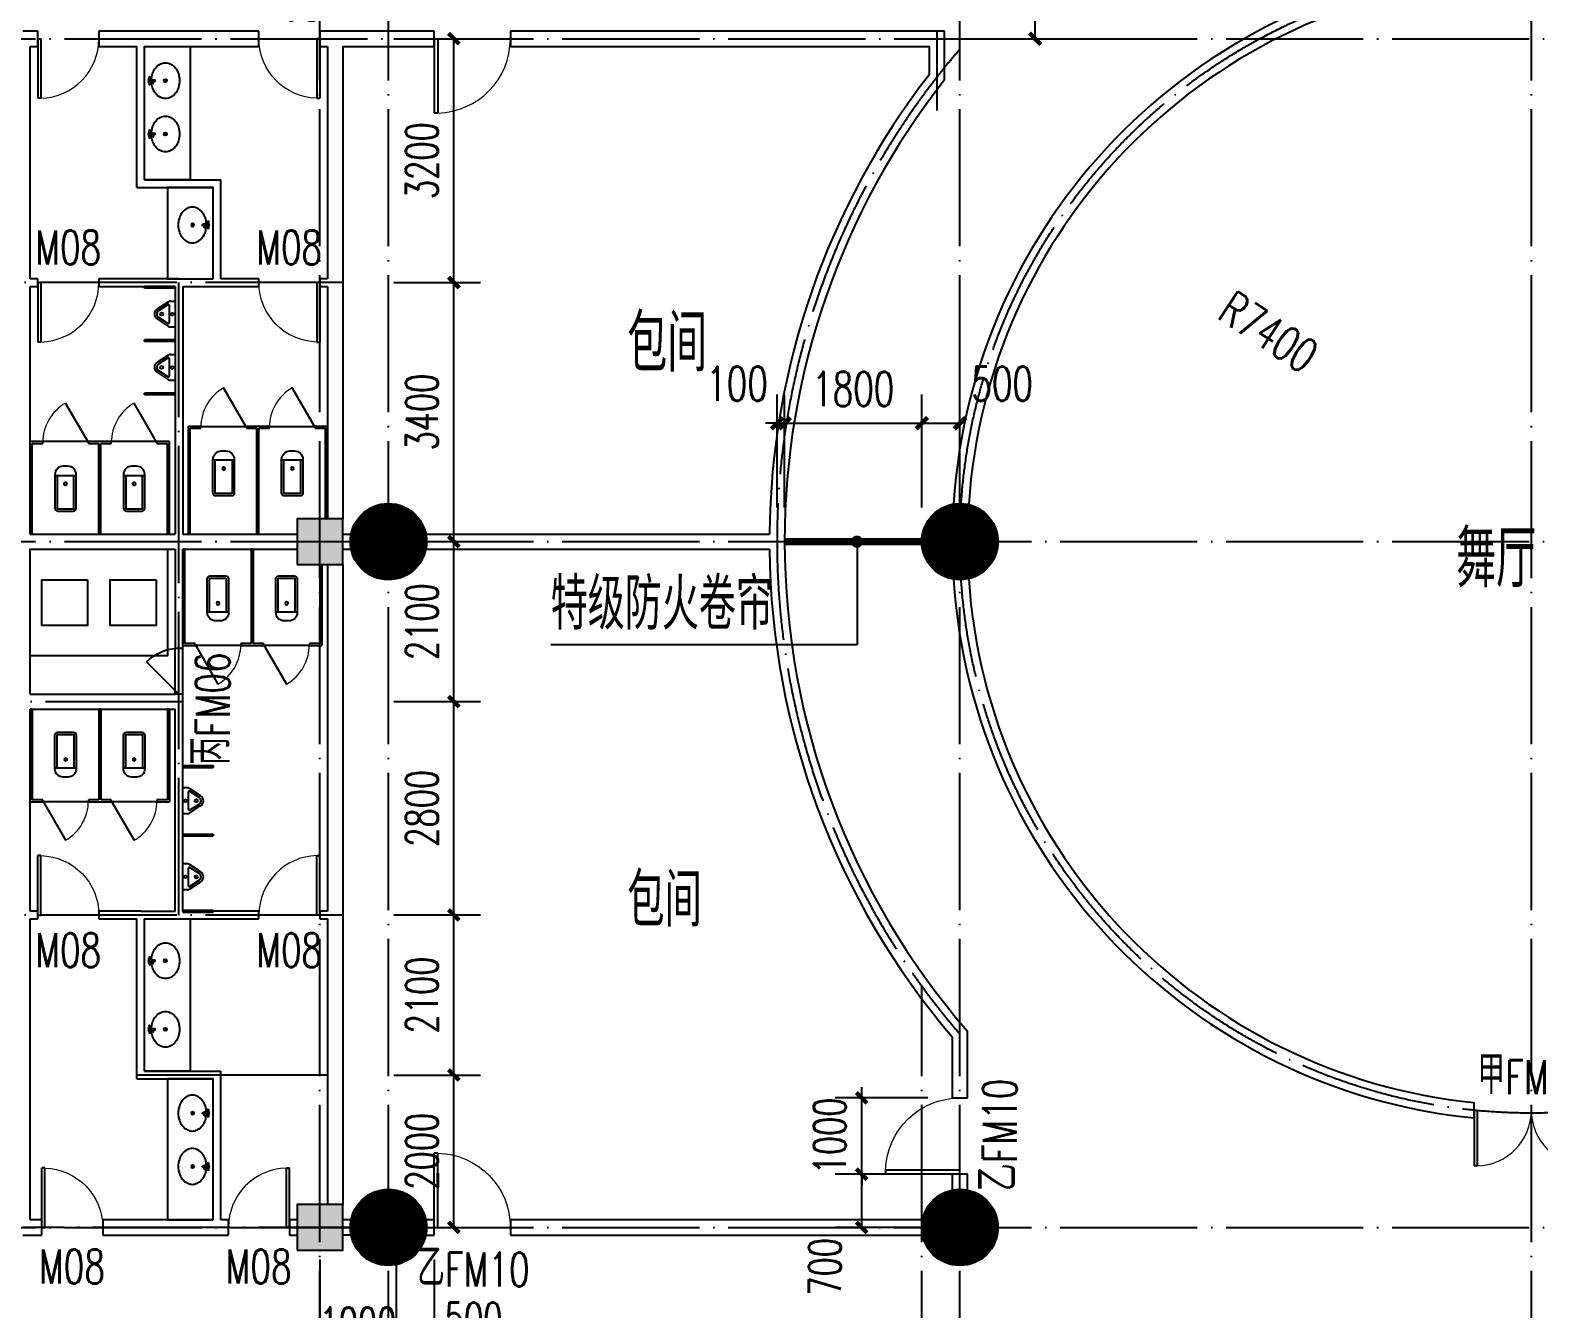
# Model space of a CAD drawing. Extents: x 246015 to 608740, y -108003 to 88400.
# Drawn here: x 410652 to 430452, y -3530 to 13251 of the extents above; entities that cross this region are included whole.
import ezdxf

# ---------------------------------------------------------------- set-up
doc = ezdxf.new("R2010")
doc.units = 0
doc.header["$LTSCALE"] = 3000
doc.header["$MEASUREMENT"] = 0
doc.header["$PDMODE"] = 1
doc.linetypes.add('DASH', pattern=[0.35, 0.25, -0.1])
doc.linetypes.add('DOTE', pattern=[2.42, 2, -0.2, 0.02, -0.2])
doc.layers.get('0').update_dxf_attribs({"linetype": 'CONTINUOUS'})
doc.layers.get('DEFPOINTS').update_dxf_attribs({"linetype": 'CONTINUOUS'})
for name, color, linetype in [('column', 9, 'CONTINUOUS'), ('DIM_LEAD', 3, 'CONTINUOUS'), ('dote', 1, 'DOTE'), ('LATRINE', 6, 'CONTINUOUS'), ('LVTRY', 6, 'CONTINUOUS'), ('PUB_DIM', 3, 'CONTINUOUS'), ('PUB_HATCH', 8, 'CONTINUOUS'), ('PUB_TEXT', 7, 'CONTINUOUS'), ('WALL', 9, 'CONTINUOUS'), ('WINDOW', 4, 'CONTINUOUS'), ('WINDOW_TEXT', 7, 'CONTINUOUS'), ('防火卷帘', 4, 'DASH'), ('集水坑', 2, 'CONTINUOUS')]:
    doc.layers.add(name, color=color, linetype=linetype)
doc.styles.add('_TCH_DIM', font='SIMPLEX', dxfattribs={"bigfont": 'GBCBIG'})
doc.styles.add('_TCH_WINDOW', font='SIMPLEX', dxfattribs={"bigfont": 'GBCBIG'})
doc.styles.add('DIM_FONT', font='simplex.shx', dxfattribs={"width": 0.7, "bigfont": 'hztxt.shx'})
doc.dimstyles.new('DIMN140', dxfattribs={"dimscale": 1.4, "dimtxt": 300, "dimasz": 100, "dimexe": 250, "dimexo": 300, "dimgap": 150, "dimtad": 1, "dimdec": 0, "dimzin": 0, "dimdsep": 46, "dimtxsty": 'DIM_FONT', "dimblk": 'ARCHTICK', "dimcen": 0.09, "dimclrt": 7, "dimazin": 2, "dimtfac": 1, "dimtdec": 0, "dimtix": 1, "dimtmove": 2, "dimatfit": 3, "dimfxl": 0, "dimtolj": 1, "dimtzin": 0, "dimarcsym": 0})
doc.dimstyles.new('DIMN150', dxfattribs={"dimscale": 1.5, "dimtxt": 300, "dimasz": 100, "dimexe": 250, "dimexo": 300, "dimgap": 150, "dimtad": 1, "dimdec": 0, "dimzin": 0, "dimdsep": 46, "dimtxsty": 'DIM_FONT', "dimblk": 'ARCHTICK', "dimcen": 0.09, "dimclrt": 7, "dimazin": 2, "dimtfac": 1, "dimtdec": 0, "dimtix": 1, "dimtmove": 2, "dimatfit": 3, "dimfxl": 0, "dimtolj": 1, "dimtzin": 0, "dimarcsym": 0})

# ---------------------------------------------------------------- blocks, each defined once
blk = doc.blocks.new('jishuikeng1')
at = {"layer": '集水坑'}
for points in [[(0, 1800), (1400, 1800), (1400, 0), (0, 0)], [(400, 1650), (1000, 1650), (1000, 1050), (400, 1050)], [(400, 750), (1000, 750), (1000, 150), (400, 150)]]:
    blk.add_lwpolyline(points, close=True, dxfattribs=at)
blk = doc.blocks.new('_ARCHTICK')
at = {"color": 0, "linetype": 'ByBlock', "const_width": 0.4}
blk.add_lwpolyline([(-0.5, -0.5), (0.5, 0.5)], dxfattribs=at)
blk = doc.blocks.new('*D62')
at = {"layer": 'DEFPOINTS', "color": 0}
for p in [(414454, -2461), (415454, -2461), (415454, -4141)]:
    blk.add_point(p, dxfattribs=at)
at = {"layer": 'PUB_DIM', "color": 0, "lineweight": -2}
for p, q in [((414454, -2881), (414454, -4491)), ((415454, -2881), (415454, -4491)), ((414454, -4141), (414314, -4141)), ((414454, -4141), (415454, -4141)), ((415454, -4141), (415594, -4141))]:
    blk.add_line(p, q, dxfattribs=at)
at = {"layer": 'PUB_DIM', "color": 0, "lineweight": -2, "xscale": 140, "yscale": 140, "zscale": 140}
blk.add_blockref('_ARCHTICK', (414454, -4141), dxfattribs=at)
at = {"layer": 'PUB_DIM', "color": 0, "lineweight": -2, "xscale": 140, "yscale": 140, "zscale": 140, "rotation": 180}
blk.add_blockref('_ARCHTICK', (415454, -4141), dxfattribs=at)
at = {"layer": 'PUB_DIM', "color": 7, "insert": (414954, -3721), "char_height": 420, "attachment_point": 5, "style": 'DIM_FONT'}
blk.add_mtext('\\A1;1000', dxfattribs=at)
blk = doc.blocks.new('*D63')
at = {"layer": 'DEFPOINTS', "color": 0}
for p in [(415454, -2461), (415954, -2461), (415954, -4141)]:
    blk.add_point(p, dxfattribs=at)
at = {"layer": 'PUB_DIM', "color": 0, "lineweight": -2}
for p, q in [((415454, -2881), (415454, -4491)), ((415954, -2881), (415954, -4491)), ((415454, -4141), (415954, -4141))]:
    blk.add_line(p, q, dxfattribs=at)
at = {"layer": 'PUB_DIM', "color": 0, "lineweight": -2, "xscale": 140, "yscale": 140, "zscale": 140, "rotation": 180}
blk.add_blockref('_ARCHTICK', (415454, -4141), dxfattribs=at)
at = {"layer": 'PUB_DIM', "color": 0, "lineweight": -2, "xscale": 140, "yscale": 140, "zscale": 140}
blk.add_blockref('_ARCHTICK', (415954, -4141), dxfattribs=at)
at = {"layer": 'PUB_DIM', "color": 7, "insert": (416472, -3658), "char_height": 420, "attachment_point": 5, "style": 'DIM_FONT'}
blk.add_mtext('\\A1;500', dxfattribs=at)
blk = doc.blocks.new('*D290')
at = {"layer": 'DEFPOINTS', "color": 0}
for p in [(422854, 13958), (422554, 13139), (422854, 13139)]:
    blk.add_point(p, dxfattribs=at)
at = {"layer": 'PUB_DIM', "color": 0, "lineweight": -2}
for p, q in [((422554, 13559), (422554, 14308)), ((422854, 13559), (422854, 14308)), ((422554, 13958), (422414, 13958)), ((422554, 13958), (422854, 13958)), ((422854, 13958), (422994, 13958))]:
    blk.add_line(p, q, dxfattribs=at)
at = {"layer": 'PUB_DIM', "color": 0, "lineweight": -2, "xscale": 140, "yscale": 140, "zscale": 140}
blk.add_blockref('_ARCHTICK', (422554, 13958), dxfattribs=at)
at = {"layer": 'PUB_DIM', "color": 0, "lineweight": -2, "xscale": 140, "yscale": 140, "zscale": 140, "rotation": 180}
blk.add_blockref('_ARCHTICK', (422854, 13958), dxfattribs=at)
at = {"layer": 'PUB_DIM', "color": 7, "insert": (422036, 14441), "char_height": 420, "attachment_point": 5, "style": 'DIM_FONT'}
blk.add_mtext('\\A1;300', dxfattribs=at)
blk = doc.blocks.new('*D333')
at = {"layer": 'DEFPOINTS', "color": 0}
for p in [(421565, -761), (422854, -761), (422854, -1761)]:
    blk.add_point(p, dxfattribs=at)
at = {"layer": 'PUB_DIM', "color": 0, "lineweight": -2}
for p, q in [((422434, -761), (421215, -761)), ((421565, -761), (421565, -621)), ((421565, -1761), (421565, -761)), ((422434, -1761), (421215, -1761)), ((421565, -1761), (421565, -1901))]:
    blk.add_line(p, q, dxfattribs=at)
at = {"layer": 'PUB_DIM', "color": 0, "lineweight": -2, "xscale": 140, "yscale": 140, "zscale": 140}
for p, rotation in [((421565, -761), 270), ((421565, -1761), 90)]:
    blk.add_blockref('_ARCHTICK', p, dxfattribs=dict(at, rotation=rotation))
at = {"layer": 'PUB_DIM', "color": 7, "insert": (421145, -1261), "char_height": 420, "attachment_point": 5, "rotation": 90, "style": 'DIM_FONT'}
blk.add_mtext('\\A1;1000', dxfattribs=at)
blk = doc.blocks.new('*D334')
at = {"layer": 'DEFPOINTS', "color": 0}
for p in [(421565, -1761), (422854, -1761), (422854, -2461)]:
    blk.add_point(p, dxfattribs=at)
at = {"layer": 'PUB_DIM', "color": 0, "lineweight": -2}
for p, q in [((422434, -1761), (421215, -1761)), ((421565, -2461), (421565, -1761)), ((422434, -2461), (421215, -2461))]:
    blk.add_line(p, q, dxfattribs=at)
at = {"layer": 'PUB_DIM', "color": 0, "lineweight": -2, "xscale": 140, "yscale": 140, "zscale": 140}
for p, rotation in [((421565, -1761), 90), ((421565, -2461), 270)]:
    blk.add_blockref('_ARCHTICK', p, dxfattribs=dict(at, rotation=rotation))
at = {"layer": 'PUB_DIM', "color": 7, "insert": (421082, -2979), "char_height": 420, "attachment_point": 5, "rotation": 90, "style": 'DIM_FONT'}
blk.add_mtext('\\A1;700', dxfattribs=at)
blk = doc.blocks.new('*D521')
at = {"layer": 'DEFPOINTS', "color": 0}
for p in [(415004, -461), (416213, -461), (415004, -2461)]:
    blk.add_point(p, dxfattribs=at)
at = {"layer": 'PUB_DIM', "color": 0, "lineweight": -2}
for p, q in [((415424, -461), (416563, -461)), ((416213, -2461), (416213, -461)), ((415424, -2461), (416563, -2461))]:
    blk.add_line(p, q, dxfattribs=at)
at = {"layer": 'PUB_DIM', "color": 0, "lineweight": -2, "xscale": 140, "yscale": 140, "zscale": 140}
for p, rotation in [((416213, -461), 90), ((416213, -2461), 270)]:
    blk.add_blockref('_ARCHTICK', p, dxfattribs=dict(at, rotation=rotation))
at = {"layer": 'PUB_DIM', "color": 7, "insert": (415793, -1461), "char_height": 420, "attachment_point": 5, "rotation": 90, "style": 'DIM_FONT'}
blk.add_mtext('\\A1;2000', dxfattribs=at)
blk = doc.blocks.new('*D522')
at = {"layer": 'DEFPOINTS', "color": 0}
for p in [(415004, 1639), (416213, 1639), (415004, -461)]:
    blk.add_point(p, dxfattribs=at)
at = {"layer": 'PUB_DIM', "color": 0, "lineweight": -2}
for p, q in [((415424, 1639), (416563, 1639)), ((416213, -461), (416213, 1639)), ((415424, -461), (416563, -461))]:
    blk.add_line(p, q, dxfattribs=at)
at = {"layer": 'PUB_DIM', "color": 0, "lineweight": -2, "xscale": 140, "yscale": 140, "zscale": 140}
for p, rotation in [((416213, 1639), 90), ((416213, -461), 270)]:
    blk.add_blockref('_ARCHTICK', p, dxfattribs=dict(at, rotation=rotation))
at = {"layer": 'PUB_DIM', "color": 7, "insert": (415793, 589), "char_height": 420, "attachment_point": 5, "rotation": 90, "style": 'DIM_FONT'}
blk.add_mtext('\\A1;2100', dxfattribs=at)
blk = doc.blocks.new('*D523')
at = {"layer": 'DEFPOINTS', "color": 0}
for p in [(415004, 4439), (416213, 4439), (415004, 1639)]:
    blk.add_point(p, dxfattribs=at)
at = {"layer": 'PUB_DIM', "color": 0, "lineweight": -2}
for p, q in [((415424, 4439), (416563, 4439)), ((416213, 1639), (416213, 4439)), ((415424, 1639), (416563, 1639))]:
    blk.add_line(p, q, dxfattribs=at)
at = {"layer": 'PUB_DIM', "color": 0, "lineweight": -2, "xscale": 140, "yscale": 140, "zscale": 140}
for p, rotation in [((416213, 4439), 90), ((416213, 1639), 270)]:
    blk.add_blockref('_ARCHTICK', p, dxfattribs=dict(at, rotation=rotation))
at = {"layer": 'PUB_DIM', "color": 7, "insert": (415793, 3039), "char_height": 420, "attachment_point": 5, "rotation": 90, "style": 'DIM_FONT'}
blk.add_mtext('\\A1;2800', dxfattribs=at)
blk = doc.blocks.new('*D524')
at = {"layer": 'DEFPOINTS', "color": 0}
for p in [(415004, 6539), (416213, 6539), (415004, 4439)]:
    blk.add_point(p, dxfattribs=at)
at = {"layer": 'PUB_DIM', "color": 0, "lineweight": -2}
for p, q in [((415424, 6539), (416563, 6539)), ((416213, 4439), (416213, 6539)), ((415424, 4439), (416563, 4439))]:
    blk.add_line(p, q, dxfattribs=at)
at = {"layer": 'PUB_DIM', "color": 0, "lineweight": -2, "xscale": 140, "yscale": 140, "zscale": 140}
for p, rotation in [((416213, 6539), 90), ((416213, 4439), 270)]:
    blk.add_blockref('_ARCHTICK', p, dxfattribs=dict(at, rotation=rotation))
at = {"layer": 'PUB_DIM', "color": 7, "insert": (415793, 5489), "char_height": 420, "attachment_point": 5, "rotation": 90, "style": 'DIM_FONT'}
blk.add_mtext('\\A1;2100', dxfattribs=at)
blk = doc.blocks.new('*D525')
at = {"layer": 'DEFPOINTS', "color": 0}
for p in [(415004, 9939), (416213, 9939), (415004, 6539)]:
    blk.add_point(p, dxfattribs=at)
at = {"layer": 'PUB_DIM', "color": 0, "lineweight": -2}
for p, q in [((415424, 9939), (416563, 9939)), ((416213, 6539), (416213, 9939)), ((415424, 6539), (416563, 6539))]:
    blk.add_line(p, q, dxfattribs=at)
at = {"layer": 'PUB_DIM', "color": 0, "lineweight": -2, "xscale": 140, "yscale": 140, "zscale": 140}
for p, rotation in [((416213, 9939), 90), ((416213, 6539), 270)]:
    blk.add_blockref('_ARCHTICK', p, dxfattribs=dict(at, rotation=rotation))
at = {"layer": 'PUB_DIM', "color": 7, "insert": (415793, 8239), "char_height": 420, "attachment_point": 5, "rotation": 90, "style": 'DIM_FONT'}
blk.add_mtext('\\A1;3400', dxfattribs=at)
blk = doc.blocks.new('*D526')
at = {"layer": 'DEFPOINTS', "color": 0}
for p in [(415004, 13139), (416213, 13139), (415004, 9939)]:
    blk.add_point(p, dxfattribs=at)
at = {"layer": 'PUB_DIM', "color": 0, "lineweight": -2}
for p, q in [((415424, 13139), (416563, 13139)), ((416213, 9939), (416213, 13139)), ((415424, 9939), (416563, 9939))]:
    blk.add_line(p, q, dxfattribs=at)
at = {"layer": 'PUB_DIM', "color": 0, "lineweight": -2, "xscale": 140, "yscale": 140, "zscale": 140}
for p, rotation in [((416213, 13139), 90), ((416213, 9939), 270)]:
    blk.add_blockref('_ARCHTICK', p, dxfattribs=dict(at, rotation=rotation))
at = {"layer": 'PUB_DIM', "color": 7, "insert": (415793, 11539), "char_height": 420, "attachment_point": 5, "rotation": 90, "style": 'DIM_FONT'}
blk.add_mtext('\\A1;3200', dxfattribs=at)
blk = doc.blocks.new('*D655')
at = {"layer": 'DEFPOINTS', "color": 0}
for p in [(420554, 8093), (420454, 6539), (420554, 6539)]:
    blk.add_point(p, dxfattribs=at)
at = {"layer": 'PUB_DIM', "color": 0, "lineweight": -2}
for p, q in [((420454, 6989), (420454, 8468)), ((420554, 6989), (420554, 8468)), ((420454, 8093), (420304, 8093)), ((420454, 8093), (420554, 8093)), ((420554, 8093), (420704, 8093))]:
    blk.add_line(p, q, dxfattribs=at)
at = {"layer": 'PUB_DIM', "color": 0, "lineweight": -2, "xscale": 150, "yscale": 150, "zscale": 150}
blk.add_blockref('_ARCHTICK', (420454, 8093), dxfattribs=at)
at = {"layer": 'PUB_DIM', "color": 0, "lineweight": -2, "xscale": 150, "yscale": 150, "zscale": 150, "rotation": 180}
blk.add_blockref('_ARCHTICK', (420554, 8093), dxfattribs=at)
at = {"layer": 'PUB_DIM', "color": 7, "insert": (419929, 8611), "char_height": 450, "attachment_point": 5, "style": 'DIM_FONT'}
blk.add_mtext('\\A1;100', dxfattribs=at)
blk = doc.blocks.new('*D656')
at = {"layer": 'DEFPOINTS', "color": 0}
for p in [(422354, 8093), (420554, 6539), (422354, 6539)]:
    blk.add_point(p, dxfattribs=at)
at = {"layer": 'PUB_DIM', "color": 0, "lineweight": -2}
for p, q in [((420554, 6989), (420554, 8468)), ((422354, 6989), (422354, 8468)), ((420554, 8093), (422354, 8093))]:
    blk.add_line(p, q, dxfattribs=at)
at = {"layer": 'PUB_DIM', "color": 0, "lineweight": -2, "xscale": 150, "yscale": 150, "zscale": 150, "rotation": 180}
blk.add_blockref('_ARCHTICK', (420554, 8093), dxfattribs=at)
at = {"layer": 'PUB_DIM', "color": 0, "lineweight": -2, "xscale": 150, "yscale": 150, "zscale": 150}
blk.add_blockref('_ARCHTICK', (422354, 8093), dxfattribs=at)
at = {"layer": 'PUB_DIM', "color": 7, "insert": (421454, 8543), "char_height": 450, "attachment_point": 5, "style": 'DIM_FONT'}
blk.add_mtext('\\A1;1800', dxfattribs=at)
blk = doc.blocks.new('*D657')
at = {"layer": 'DEFPOINTS', "color": 0}
for p in [(422854, 8093), (422354, 6539), (422854, 6539)]:
    blk.add_point(p, dxfattribs=at)
at = {"layer": 'PUB_DIM', "color": 0, "lineweight": -2}
for p, q in [((422354, 6989), (422354, 8468)), ((422854, 6989), (422854, 8468)), ((422354, 8093), (422854, 8093))]:
    blk.add_line(p, q, dxfattribs=at)
at = {"layer": 'PUB_DIM', "color": 0, "lineweight": -2, "xscale": 150, "yscale": 150, "zscale": 150, "rotation": 180}
blk.add_blockref('_ARCHTICK', (422354, 8093), dxfattribs=at)
at = {"layer": 'PUB_DIM', "color": 0, "lineweight": -2, "xscale": 150, "yscale": 150, "zscale": 150}
blk.add_blockref('_ARCHTICK', (422854, 8093), dxfattribs=at)
at = {"layer": 'PUB_DIM', "color": 7, "insert": (423409, 8611), "char_height": 450, "attachment_point": 5, "style": 'DIM_FONT'}
blk.add_mtext('\\A1;500', dxfattribs=at)
blk = doc.blocks.new('*D1031')
at = {"layer": 'DEFPOINTS', "color": 0}
for p in [(422854, 15539), (423841, 15539), (422854, 13139)]:
    blk.add_point(p, dxfattribs=at)
at = {"layer": 'PUB_DIM', "color": 0, "lineweight": -2}
for p, q in [((423304, 15539), (424216, 15539)), ((423841, 13139), (423841, 15539)), ((423304, 13139), (424216, 13139))]:
    blk.add_line(p, q, dxfattribs=at)
at = {"layer": 'PUB_DIM', "color": 0, "lineweight": -2, "xscale": 150, "yscale": 150, "zscale": 150}
for p, rotation in [((423841, 15539), 90), ((423841, 13139), 270)]:
    blk.add_blockref('_ARCHTICK', p, dxfattribs=dict(at, rotation=rotation))
at = {"layer": 'PUB_DIM', "color": 7, "insert": (423391, 14339), "char_height": 450, "attachment_point": 5, "rotation": 90, "style": 'DIM_FONT'}
blk.add_mtext('\\A1;2400', dxfattribs=at)
blk = doc.blocks.new('_YZH')
blk.add_circle((0, 0), 0.5)
at = {"layer": 'PUB_HATCH', "const_width": 0.5}
blk.add_lwpolyline([(-0.25, 0, 1), (0.25, 0, 1)], format="xyb", close=True, dxfattribs=at)
blk = doc.blocks.new('_FZH')
blk.add_lwpolyline([(-0.5, -0.5), (0.5, -0.5), (0.5, 0.5), (-0.5, 0.5)], close=True)
at = {"layer": 'PUB_HATCH'}
blk.add_solid([(-0.5, -0.5), (0.5, -0.5), (-0.5, 0.5), (0.5, 0.5)], dxfattribs=at)
blk = doc.blocks.new('$DorLib2D$00000001')
for p, q in [((0.45, 0.975), (0.5, 0.975)), ((0.45, 0), (0.45, 0.975)), ((0.5, 0), (0.5, 0.975)), ((0.5, 0), (0.45, 0))]:
    blk.add_line(p, q)
at = {"lineweight": 13}
blk.add_arc((0.475, 0), 0.975, 91.4693, 180, dxfattribs=at)
blk = doc.blocks.new('$lvtry$00000119')
for p, q in [((-140, -40, 0), (-140, -480, 0)), ((-110, -40, 0), (-110, -470, 0)), ((100, 0, 0), (-100, 0, 0)), ((100, -30, 0), (-100, -30, 0)), ((110, -470, 0), (110, -40, 0)), ((140, -480, 0), (140, -40, 0)), ((140, -470, 0), (-140, -470, 0)), ((-30, -590, 0), (30, -590, 0))]:
    blk.add_line(p, q)
blk.add_circle((0, -359, 0), 20)
for centre, radius, start, end in [((-100, -40, 0), 40, 90, 180), ((-100, -40, 0), 10, 90, 180), ((100, -40, 0), 40, 0, 90), ((100, -40, 0), 10, 0, 90), ((-30, -480, 0), 110, 180, 270), ((30, -480, 0), 110, 270, 0)]:
    blk.add_arc(centre, radius, start, end)
blk.add_point((0, 0, 0))
blk = doc.blocks.new('$TCHSYS$APDOOR2D')
blk.add_line((0.5, 0), (0, 0.866))
at = {"lineweight": 13}
blk.add_arc((0.5, 0), 1, 120, 180, dxfattribs=at)
blk = doc.blocks.new('$lvtry$00000194')
for p, q in [((-17, -27), (-17, -17)), ((17, -27), (17, -17))]:
    blk.add_line(p, q)
blk.add_lwpolyline([(14, -39, -0.067374), (92, -53, -0.088152), (166, -93, -0.105269), (218, -155, -0.121685), (235, -224, -0.121685), (218, -292, -0.105269), (166, -355, -0.088152), (92, -394, -0.078966), (0, -409, -0.078966), (-92, -394, -0.088152), (-166, -355, -0.105269), (-218, -292, -0.121685), (-235, -224, -0.121685), (-218, -155, -0.105269), (-166, -93, -0.088152), (-92, -53, -0.059935), (-23, -40, -0.059935)], format="xyb")
for centre, radius in [((0, -27), 16.7), ((0, -221), 20), ((0, -221), 15)]:
    blk.add_circle(centre, radius)
for centre, radius, start, end in [((-40, -17), 10.1, 106.6096, 258.1648), ((-64, 250), 259, 274.7069, 282.3732), ((-75, -197), 173, 71.36, 79.1873), ((-29, -63), 6.77, 155.344, 308.3224), ((-171, 35), 166, 324.8411, 338.1337), ((-171, 35), 170, 324.8411, 331.3523), ((-29, -63), 3.37, 155.344, 308.3224), ((100, -178), 170, 132.3141, 138.8253), ((100, -178), 166, 125.5327, 138.8253), ((-12, -42), 10.6, 201.8924, 261.774), ((0, -17), 16.7, 0, 180), ((-381, -99), 372, 2.3982, 6.7627), ((0, -80), 9.9, 201.7837, 338.2163), ((64, 250), 259, 257.6268, 265.2931), ((381, -99), 372, 170.1008, 177.6018), ((75, -197), 173, 100.8127, 110.4191), ((40, -17), 10.1, 281.8352, 73.3904)]:
    blk.add_arc(centre, radius, start, end)
blk.add_point((0, -17, 0))
blk = doc.blocks.new('$lvtry$00000219')
for p, q in [((-170, 0, 0), (170, 0, 0)), ((-170, -61, 0), (-170, 0, 0)), ((170, -61, 0), (170, 0, 0)), ((-162, -88, 0), (-69, -231, 0)), ((-124, -91, 0), (-43, -216, 0)), ((-116, -76, 0), (116, -76, 0)), ((43, -216, 0), (124, -91, 0)), ((69, -231, 0), (162, -88, 0))]:
    blk.add_line(p, q)
for centre, radius in [((0, -177, 0), 20), ((0, -38, 0), 17.7)]:
    blk.add_circle(centre, radius)
for centre, radius, start, end in [((-120, -61, 0), 50, 180, 213.0863), ((-116, -86, 0), 10, 90, 213.0863), ((116, -86, 0), 10, 326.9137, 90), ((120, -61, 0), 50, 326.9137, 0), ((0, -191, 0), 80, 210, 330), ((0, -191, 0), 50, 210, 330)]:
    blk.add_arc(centre, radius, start, end)
blk.add_point((0, -38, 0))
blk = doc.blocks.new('$DorLib2D$00000114')
at = {"color": 0}
blk.add_line((0.5, 0), (-0.207, 0.707), dxfattribs=at)
blk.add_arc((0.5, 0), 1, 135, 180, dxfattribs=at)
blk = doc.blocks.new('$DorLib2D$00000002')
for p, q in [((-0.5, 0), (-0.5, 0.4875)), ((-0.475, 0.4875), (-0.5, 0.4875)), ((-0.475, 0), (-0.475, 0.4875)), ((0.475, 0), (0.475, 0.4875)), ((0.475, 0.4875), (0.5, 0.4875)), ((0.5, 0), (0.5, 0.4875)), ((-0.5, 0), (-0.475, 0)), ((0.5, 0), (0.475, 0))]:
    blk.add_line(p, q)
at = {"lineweight": 13}
for centre, start, end in [((-0.4875, 0), 0, 88.53072), ((0.4875, 0), 91.46928, 180)]:
    blk.add_arc(centre, 0.4875, start, end, dxfattribs=at)

msp = doc.modelspace()

# ---------------------------------------------------------------- linework, layer by layer
at = {"layer": 'DIM_LEAD'}
for p, q in [((421503.9, 6538.6), (421503.9, 5184.2)), ((421503.9, 5184.2), (417483.4, 5184.2))]:
    msp.add_line(p, q, dxfattribs=at)
at = {"layer": 'DIM_LEAD', "const_width": 80}
msp.add_lwpolyline([(421503.9, 6578.6, 1), (421503.9, 6498.6, 1)], format="xyb", close=True, dxfattribs=at)
at = {"layer": 'dote', "ltscale": 0.3}
for p, q in [((414453.9, -81061.4), (414453.9, 53538.6)), ((415353.9, -81061.4), (415353.9, 53538.6)), ((422853.9, -81061.4), (422853.9, 53538.6)), ((430353.9, -81061.4), (430353.9, 53538.6)), ((295667.9, 13138.6), (554353.9, 13138.6)), ((422553.9, 12199), (422553.9, 13238.6)), ((414753.9, 9938.6), (410453.9, 9938.6)), ((412603.9, 1638.6), (412603.9, 9938.6)), ((295667.9, 6538.6), (554353.9, 6538.6)), ((412653.9, 4438.6), (410453.9, 4438.6)), ((414753.9, 1638.6), (410453.9, 1638.6)), ((422353.9, -81061.4), (422353.9, 706.8)), ((295667.9, -2461.4), (554353.9, -2461.4)), ((415453.9, -2461.4), (410553.9, -2461.4))]:
    msp.add_line(p, q, dxfattribs=at)
at = {"layer": 'dote'}
msp.add_line((414553.9, -461.4), (412053.9, -461.4), dxfattribs=at)
at = {"layer": 'dote', "ltscale": 0.3}
msp.add_circle((430353.9, 6538.6), 7500, dxfattribs=at)
msp.add_arc((430353.9, 6538.6), 9900, 139.25095, 220.74905, dxfattribs=at)
at = {"layer": 'LATRINE'}
for p, q in [((412553.9, 9888.6), (412153.9, 9888.6)), ((412153.9, 9863.6), (412153.9, 9888.6)), ((412553.9, 9863.6), (412153.9, 9863.6)), ((412553.9, 9863.6), (412553.9, 9888.6)), ((412553.9, 9188.6), (412153.9, 9188.6)), ((412153.9, 9163.6), (412153.9, 9188.6)), ((412553.9, 9163.6), (412153.9, 9163.6)), ((412553.9, 9163.6), (412553.9, 9188.6)), ((412553.9, 8488.6), (412153.9, 8488.6)), ((412153.9, 8463.6), (412153.9, 8488.6)), ((412553.9, 8463.6), (412153.9, 8463.6)), ((412553.9, 8463.6), (412553.9, 8488.6)), ((412653.9, 3601.1), (413053.9, 3601.1)), ((412653.9, 3601.1), (412653.9, 3576.1)), ((412653.9, 3576.1), (413053.9, 3576.1)), ((413053.9, 3601.1), (413053.9, 3576.1)), ((412653.9, 2701.1), (413053.9, 2701.1)), ((412653.9, 2701.1), (412653.9, 2676.1)), ((412653.9, 2676.1), (413053.9, 2676.1)), ((413053.9, 2701.1), (413053.9, 2676.1)), ((412653.9, 1701.1), (413053.9, 1701.1)), ((412653.9, 1701.1), (412653.9, 1676.1)), ((412653.9, 1676.1), (413053.9, 1676.1)), ((413053.9, 1701.1), (413053.9, 1676.1))]:
    msp.add_line(p, q, dxfattribs=at)
at = {"layer": 'LVTRY'}
for p, q in [((412891.4, 8051.1), (412728.9, 8051.1)), ((412728.9, 6638.6), (412728.9, 8051.1)), ((412753.9, 8026.1), (412891.4, 8026.1)), ((412753.9, 6638.6), (412753.9, 8026.1)), ((412891.4, 8026.1), (412891.4, 8051.1)), ((412891.4, 8051.1, 400), (413491.4, 8051.1, 400)), ((413641.4, 8051.1), (413491.4, 8051.1)), ((413491.4, 8051.1), (413491.4, 8026.1)), ((413491.4, 8026.1), (413628.9, 8026.1)), ((413628.9, 6638.6), (413628.9, 8026.1)), ((413791.4, 8051.1), (413641.4, 8051.1)), ((413653.9, 6638.6), (413653.9, 8026.1)), ((413653.9, 8026.1), (413791.4, 8026.1)), ((413791.4, 8026.1), (413791.4, 8051.1)), ((413791.4, 8051.1, 400), (414391.4, 8051.1, 400)), ((414553.9, 8051.1), (414391.4, 8051.1)), ((414391.4, 8051.1), (414391.4, 8026.1)), ((414391.4, 8026.1), (414528.9, 8026.1)), ((414528.9, 6838.6), (414528.9, 8026.1)), ((414553.9, 6838.6), (414553.9, 8051.1)), ((410653.9, 6638.6), (410653.9, 7851.1)), ((410816.4, 7851.1), (410653.9, 7851.1)), ((410678.9, 6638.6), (410678.9, 7826.1)), ((410678.9, 7826.1), (410816.4, 7826.1)), ((410816.4, 7826.1), (410816.4, 7851.1)), ((411416.4, 7851.1, 400), (410816.4, 7851.1, 400)), ((411566.4, 7851.1), (411416.4, 7851.1)), ((411416.4, 7851.1), (411416.4, 7826.1)), ((411416.4, 7826.1), (411553.9, 7826.1)), ((411553.9, 6638.6), (411553.9, 7826.1)), ((411716.4, 7851.1), (411566.4, 7851.1)), ((411578.9, 6638.6), (411578.9, 7826.1)), ((411578.9, 7826.1), (411716.4, 7826.1)), ((411716.4, 7826.1), (411716.4, 7851.1)), ((412316.4, 7851.1, 400), (411716.4, 7851.1, 400)), ((412478.9, 7851.1), (412316.4, 7851.1)), ((412316.4, 7851.1), (412316.4, 7826.1)), ((412316.4, 7826.1), (412453.9, 7826.1)), ((412453.9, 6638.6), (412453.9, 7826.1)), ((412478.9, 6638.6), (412478.9, 7851.1)), ((410653.9, 6638.6), (410678.9, 6638.6)), ((411553.9, 6638.6), (411578.9, 6638.6)), ((412653.9, 6438.6), (412653.9, 5176.1)), ((412678.9, 6438.6), (412653.9, 6438.6)), ((412678.9, 6438.6), (412678.9, 5201.1)), ((413553.9, 6438.6), (413553.9, 5201.1)), ((413578.9, 6438.6), (413553.9, 6438.6)), ((413578.9, 6438.6), (413578.9, 5201.1)), ((414453.9, 6238.6), (414453.9, 5201.1)), ((414478.9, 6238.6), (414478.9, 5176.1)), ((412653.9, 5176.1), (412816.4, 5176.1)), ((412816.4, 5201.1), (412678.9, 5201.1)), ((412816.4, 5176.1), (412816.4, 5201.1)), ((413416.4, 5176.1, 400), (412816.4, 5176.1, 400)), ((413553.9, 5201.1), (413416.4, 5201.1)), ((413416.4, 5201.1), (413416.4, 5176.1)), ((413416.4, 5176.1), (413566.4, 5176.1)), ((413566.4, 5176.1), (413716.4, 5176.1)), ((413716.4, 5201.1), (413578.9, 5201.1)), ((413716.4, 5176.1), (413716.4, 5201.1)), ((414316.4, 5176.1, 400), (413716.4, 5176.1, 400)), ((414453.9, 5201.1), (414316.4, 5201.1)), ((414316.4, 5201.1), (414316.4, 5176.1)), ((414316.4, 5176.1), (414478.9, 5176.1)), ((410653.9, 4338.6), (410653.9, 3126.1)), ((410678.9, 4338.6), (410653.9, 4338.6)), ((410678.9, 4338.6), (410678.9, 3151.1)), ((411553.9, 4338.6), (411553.9, 3151.1)), ((411578.9, 4338.6), (411553.9, 4338.6)), ((411578.9, 4338.6), (411578.9, 3151.1)), ((412453.9, 4338.6), (412453.9, 3151.1)), ((412478.9, 4338.6), (412453.9, 4338.6)), ((412478.9, 4338.6), (412478.9, 3126.1)), ((410653.9, 3126.1), (410816.4, 3126.1)), ((410816.4, 3151.1), (410678.9, 3151.1)), ((410816.4, 3126.1), (410816.4, 3151.1)), ((411416.4, 3126.1, 400), (410816.4, 3126.1, 400)), ((411553.9, 3151.1), (411416.4, 3151.1)), ((411416.4, 3151.1), (411416.4, 3126.1)), ((411416.4, 3126.1), (411566.4, 3126.1)), ((411566.4, 3126.1), (411716.4, 3126.1)), ((411716.4, 3151.1), (411578.9, 3151.1)), ((411716.4, 3126.1), (411716.4, 3151.1)), ((412316.4, 3126.1, 400), (411716.4, 3126.1, 400)), ((412453.9, 3151.1), (412316.4, 3151.1)), ((412316.4, 3151.1), (412316.4, 3126.1)), ((412316.4, 3126.1), (412478.9, 3126.1))]:
    msp.add_line(p, q, dxfattribs=at)
for points in [[(412153.9, 11288.6), (412153.9, 13038.6), (412753.9, 13038.6), (412753.9, 11288.6)], [(413053.9, 9988.6), (413053.9, 11188.6), (412453.9, 11188.6), (412453.9, 9988.6)], [(412153.9, -411.4), (412153.9, 1588.6), (412753.9, 1588.6), (412753.9, -411.4)], [(413053.9, -2361.4), (413053.9, -511.4), (412453.9, -511.4), (412453.9, -2361.4)]]:
    msp.add_lwpolyline(points, close=True, dxfattribs=at)
at = {"layer": 'PUB_DIM'}
msp.add_lwpolyline([(427426, 8456.4, 0, 0, 0), (424414.6, 10429, 99, 0, 0), (424163.6, 10593.4, 0, 0, 0)], format="xyseb", dxfattribs=at)
at = {"layer": 'WALL'}
for p, q in [((410753.9, 13238.6), (410553.9, 13238.6)), ((410753.9, 13038.6), (410753.9, 13238.6)), ((412103.9, 13238.6), (411553.9, 13238.6)), ((411553.9, 13238.6), (411553.9, 13038.6)), ((413653.9, 13238.6), (412103.9, 13238.6)), ((413653.9, 13038.6), (413653.9, 13238.6)), ((414653.9, 13238.6), (414453.9, 13238.6)), ((414453.9, 13238.6), (414453.9, 13038.6)), ((415953.9, 13238.6), (414653.9, 13238.6)), ((415953.9, 13038.6), (415953.9, 13238.6)), ((422653.9, 13238.6), (416953.9, 13238.6)), ((416953.9, 13238.6), (416953.9, 13038.6)), ((422653.9, 12600.8), (422653.9, 13238.6)), ((410653.9, 9988.6), (410653.9, 13038.6)), ((410653.9, 13038.6), (410753.9, 13038.6)), ((411553.9, 13038.6), (412053.9, 13038.6)), ((412053.9, 11188.6), (412053.9, 13038.6)), ((412153.9, 13038.6), (413653.9, 13038.6)), ((412153.9, 11288.6), (412153.9, 13038.6)), ((414453.9, 13038.6), (414553.9, 13038.6)), ((414553.9, 13038.6), (414553.9, 9988.6)), ((414753.9, 13038.6), (414753.9, 9938.6)), ((414753.9, 13038.6), (415953.9, 13038.6)), ((416953.9, 13038.6), (422453.9, 13038.6)), ((422453.9, 12669.7), (422453.9, 13038.6)), ((412153.9, 11288.6), (413153.9, 11288.6)), ((413153.9, 9988.6), (413153.9, 11288.6)), ((412053.9, 11188.6), (413053.9, 11188.6)), ((413053.9, 9988.6), (413053.9, 11188.6)), ((410753.9, 9988.6), (410653.9, 9988.6)), ((410753.9, 9888.6), (410753.9, 9988.6)), ((412603.9, 9988.6), (411553.9, 9988.6)), ((411553.9, 9988.6), (411553.9, 9888.6)), ((412603.9, 9988.6), (413053.9, 9988.6)), ((413653.9, 9988.6), (413153.9, 9988.6)), ((413653.9, 9888.6), (413653.9, 9988.6)), ((414553.9, 9988.6), (414453.9, 9988.6)), ((414453.9, 9988.6), (414453.9, 9888.6)), ((414753.9, 9938.6), (414753.9, 6838.6)), ((410653.9, 6638.6), (410653.9, 9888.6)), ((410653.9, 9888.6), (410753.9, 9888.6)), ((411553.9, 9888.6), (412553.9, 9888.6)), ((412553.9, 9888.6), (412553.9, 6638.6)), ((412653.9, 9888.6), (412653.9, 6638.6)), ((412653.9, 9888.6), (413103.9, 9888.6)), ((413103.9, 9888.6), (413653.9, 9888.6)), ((414453.9, 9888.6), (414553.9, 9888.6)), ((414553.9, 9888.6), (414553.9, 6838.6)), ((410653.9, 6638.6), (412466.4, 6638.6)), ((412466.4, 6638.6), (412553.9, 6638.6)), ((412653.9, 6638.6), (412741.4, 6638.6)), ((412741.4, 6638.6), (413641.4, 6638.6)), ((413641.4, 6638.6), (414153.9, 6638.6)), ((414753.9, 6638.6), (414864, 6638.6)), ((415843.8, 6638.6), (420354.4, 6638.6)), ((410653.9, 6438.6), (412466.4, 6438.6)), ((410653.9, 4538.6), (410653.9, 6438.6)), ((412466.4, 6438.6), (412553.9, 6438.6)), ((412553.9, 6438.6), (412553.9, 5138.6)), ((412653.9, 5138.6), (412653.9, 6438.6)), ((412653.9, 6438.6), (412741.4, 6438.6)), ((412741.4, 6438.6), (413641.4, 6438.6)), ((413641.4, 6438.6), (414153.9, 6438.6)), ((414753.9, 6438.6), (414864, 6438.6)), ((415843.8, 6438.6), (420354.4, 6438.6)), ((414553.9, 6238.6), (414553.9, 1688.6)), ((414753.9, 6238.6), (414753.9, 1638.6)), ((412553.9, 5138.6), (412653.9, 5138.6)), ((410653.9, 4538.6), (412553.9, 4538.6)), ((412653.9, 4538.6), (412553.9, 4538.6)), ((412653.9, 4438.6), (412653.9, 4538.6)), ((412653.9, 1688.6), (412653.9, 4438.6)), ((410653.9, 1688.6), (410653.9, 4338.6)), ((410653.9, 4338.6), (412553.9, 4338.6)), ((412553.9, 1688.6), (412553.9, 4338.6)), ((410753.9, 1688.6), (410653.9, 1688.6)), ((410653.9, -2361.4), (410653.9, 1588.6)), ((410653.9, 1588.6), (410753.9, 1588.6)), ((410753.9, 1588.6), (410753.9, 1688.6)), ((412103.9, 1688.6), (411553.9, 1688.6)), ((411553.9, 1688.6), (411553.9, 1588.6)), ((411553.9, 1588.6), (412053.9, 1588.6)), ((412053.9, -511.4), (412053.9, 1588.6)), ((412103.9, 1688.6), (412553.9, 1688.6)), ((412153.9, -411.4), (412153.9, 1588.6)), ((412153.9, 1588.6), (412603.9, 1588.6)), ((412603.9, 1588.6), (413653.9, 1588.6)), ((413653.9, 1688.6), (412653.9, 1688.6)), ((413653.9, 1588.6), (413653.9, 1688.6)), ((414553.9, 1688.6), (414453.9, 1688.6)), ((414453.9, 1688.6), (414453.9, 1588.6)), ((414453.9, 1588.6), (414553.9, 1588.6)), ((414553.9, 1588.6), (414553.9, -2161.4)), ((414753.9, 1638.6), (414753.9, -2161.4)), ((422753.9, 39.4), (422753.9, -761.5)), ((422953.9, -761.5), (422953.9, 113.7)), ((412053.9, -511.4), (413053.9, -511.4)), ((412153.9, -411.4), (413153.9, -411.4)), ((413053.9, -2361.4), (413053.9, -511.4)), ((413153.9, -2361.4), (413153.9, -411.4)), ((422753.9, -761.5), (422953.9, -761.5)), ((429603.9, -1024.3), (429603.9, -823.3)), ((422953.9, -1761.5), (422753.9, -1761.5)), ((422753.9, -1761.5), (422753.9, -1971.5)), ((422953.9, -1971.5), (422953.9, -1761.5)), ((410803.9, -2361.4), (410653.9, -2361.4)), ((410803.9, -2561.4), (410803.9, -2361.4)), ((413053.9, -2361.4), (411603.9, -2361.4)), ((411603.9, -2361.4), (411603.9, -2561.4)), ((413253.9, -2361.4), (413153.9, -2361.4)), ((413253.9, -2561.4), (413253.9, -2361.4)), ((414153.9, -2361.4), (414053.9, -2361.4)), ((414053.9, -2361.4), (414053.9, -2561.4)), ((414864, -2361.4), (414753.9, -2361.4)), ((415953.9, -2361.4), (415843.8, -2361.4)), ((415953.9, -2561.4), (415953.9, -2361.4)), ((422364, -2361.4), (416953.9, -2361.4)), ((416953.9, -2361.4), (416953.9, -2561.4)), ((410553.9, -2561.4), (410803.9, -2561.4)), ((411603.9, -2561.4), (413103.9, -2561.4)), ((413103.9, -2561.4), (413253.9, -2561.4)), ((414053.9, -2561.4), (414153.9, -2561.4)), ((414864, -2561.4), (414753.9, -2561.4)), ((415843.8, -2561.4), (415953.9, -2561.4)), ((416953.9, -2561.4), (422364, -2561.4))]:
    msp.add_line(p, q, dxfattribs=at)
for radius, start, end in [(7600, 95.66341, 176.28151), (7400, 95.81699, 176.23157), (10000, 142.18551, 179.42703), (9800, 141.78679, 180), (9800, 180, 220.96571), (10000, 180.57297, 220.5358), (7600, 183.71849, 264.33659), (7400, 183.76843, 264.18301)]:
    msp.add_arc((430353.9, 6538.6), radius, start, end, dxfattribs=at)
at = {"layer": 'WINDOW'}
for p, q in [((412553.9, 4538.6), (412553.9, 5138.6)), ((412653.9, 4538.6), (412653.9, 5138.6))]:
    msp.add_line(p, q, dxfattribs=at)
at = {"layer": '防火卷帘', "const_width": 100}
msp.add_lwpolyline([(420553.9, 6538.6), (422353.9, 6538.6)], dxfattribs=at)

# ---------------------------------------------------------------- block references
at = {"layer": 'column'}
for name, p, xscale, yscale, zscale in [('_YZH', (415353.9, 6538.6), 1000, 1000, 1000), ('_YZH', (422853.9, 6538.6), 1000, 1000, 1000), ('_FZH', (414453.9, 6538.6), 600, 600, 600), ('_YZH', (415353.9, -2461.4), 1000, 1000, 1000), ('_YZH', (422853.9, -2461.4), 1000, 1000, 1000), ('_FZH', (414453.9, -2461.4), 600, 600, 600)]:
    msp.add_blockref(name, p, dxfattribs=dict(at, xscale=xscale, yscale=yscale, zscale=zscale))
at = {"layer": 'LVTRY'}
for name, p, rotation in [('$lvtry$00000194', (412203.9, 12588.6), 90.000000000592), ('$lvtry$00000194', (412203.9, 11888.6), 90.000000000592), ('$lvtry$00000219', (412553.9, 9526.1), 269.999999999531), ('$lvtry$00000219', (412553.9, 8826.1), 269.999999999531), ('$lvtry$00000119', (411116.4, 6938.6, 0), 180.0000000000333), ('$lvtry$00000119', (412016.4, 6938.6, 0), 180.0000000000333), ('$lvtry$00000219', (412653.9, 3138.6), 90.00000000051195), ('$lvtry$00000219', (412653.9, 2138.6), 90.00000000051196), ('$lvtry$00000194', (412203.9, 1038.6), 90.00000000059762), ('$lvtry$00000194', (412203.9, 138.6), 90.00000000059762)]:
    msp.add_blockref(name, p, dxfattribs=dict(at, rotation=rotation))
at = {"layer": 'LVTRY', "yscale": -1}
for name, p, rotation in [('$lvtry$00000194', (413003.9, 10694.5), 89.99999999940235), ('$lvtry$00000119', (413191.4, 7138.6, 0), 359.9999999999667), ('$lvtry$00000119', (414091.4, 7138.6, 0), 359.9999999999667), ('$lvtry$00000119', (413116.4, 6088.6, 0), 179.9999999999667), ('$lvtry$00000119', (414016.4, 6088.6, 0), 179.9999999999667), ('$lvtry$00000119', (411116.4, 4038.6, 0), 179.9999999999667), ('$lvtry$00000119', (412016.4, 4038.6, 0), 179.9999999999667), ('$lvtry$00000194', (413003.9, -961.4), 89.99999999940235), ('$lvtry$00000194', (413003.9, -1661.4), 89.99999999940235)]:
    msp.add_blockref(name, p, dxfattribs=dict(at, rotation=rotation))
at = {"layer": 'LVTRY', "xscale": 600, "yscale": 600, "zscale": 25}
for p in [(413191.4, 8038.6), (414091.4, 8038.6)]:
    msp.add_blockref('$TCHSYS$APDOOR2D', p, dxfattribs=at)
at = {"layer": 'LVTRY', "zscale": 25, "rotation": 180}
for p, xscale, yscale in [((411116.4, 7838.6), -600, -600), ((412016.4, 7838.6), -600, -600), ((413116.4, 5188.6), 600, 600), ((414016.4, 5188.6), 600, 600), ((411116.4, 3138.6), 600, 600), ((412016.4, 3138.6), 600, 600)]:
    msp.add_blockref('$TCHSYS$APDOOR2D', p, dxfattribs=dict(at, xscale=xscale, yscale=yscale))
at = {"layer": 'WINDOW'}
ref = msp.add_blockref('$DorLib2D$00000001', (411153.9, 13138.6), dxfattribs=dict(at, xscale=800, yscale=800, zscale=800, rotation=179.9999999970636))
ref.add_attrib('A', 'M08', (410718.9, 13428), dxfattribs={"layer": 'WINDOW_TEXT', "height": 446.25, "rotation": 360, "style": '_TCH_WINDOW', "width": 0.705882})
ref = msp.add_blockref('$DorLib2D$00000001', (414053.9, 13138.6), dxfattribs=dict(at, xscale=-800, yscale=800, zscale=-800, rotation=179.9999999970636))
ref.add_attrib('A', 'M08', (413618.9, 13378), dxfattribs={"layer": 'WINDOW_TEXT', "height": 446.25, "rotation": 360, "style": '_TCH_WINDOW', "width": 0.705882})
for name, p, xscale, yscale, zscale, rotation in [('$DorLib2D$00000001', (416453.9, 13138.6), 1000, 1000, 1000, 179.9999999970636), ('$DorLib2D$00000114', (412603.9, 4838.6), -600, 600, -600, 90.00000000051774), ('$DorLib2D$00000001', (422853.9, -1261.5), -1000, 1000, -1000, 90.00000000052927), ('$DorLib2D$00000001', (416453.9, -2461.4), 1000, -1000, 1000, 179.9999999986701)]:
    msp.add_blockref(name, p, dxfattribs=dict(at, xscale=xscale, yscale=yscale, zscale=zscale, rotation=rotation))
ref = msp.add_blockref('$DorLib2D$00000001', (411153.9, 9938.6), dxfattribs=dict(at, xscale=-800, yscale=-800, zscale=-800, rotation=359.9999999070369))
ref.add_attrib('A', 'M08', (410718.9, 10178), dxfattribs={"layer": 'WINDOW_TEXT', "height": 446.25, "rotation": 360, "style": '_TCH_WINDOW', "width": 0.705882})
ref = msp.add_blockref('$DorLib2D$00000001', (414053.9, 9938.6), dxfattribs=dict(at, xscale=800, yscale=-800, zscale=800, rotation=359.9999999070369))
ref.add_attrib('A', 'M08', (413618.9, 10178), dxfattribs={"layer": 'WINDOW_TEXT', "height": 446.25, "rotation": 360, "style": '_TCH_WINDOW', "width": 0.705882})
ref = msp.add_blockref('$DorLib2D$00000001', (411153.9, 1638.6), dxfattribs=dict(at, xscale=-800, yscale=800, zscale=-800, rotation=9.296319090391985e-08))
ref.add_attrib('A', 'M08', (410718.9, 953), dxfattribs={"layer": 'WINDOW_TEXT', "height": 446.25, "rotation": 0, "style": '_TCH_WINDOW', "width": 0.705882})
ref = msp.add_blockref('$DorLib2D$00000001', (414053.9, 1638.6), dxfattribs=dict(at, xscale=800, yscale=800, zscale=800, rotation=9.296319375089423e-08))
ref.add_attrib('A', 'M08', (413618.9, 953), dxfattribs={"layer": 'WINDOW_TEXT', "height": 446.25, "rotation": 0, "style": '_TCH_WINDOW', "width": 0.705882})
at = {"layer": 'WINDOW', "xscale": -1500, "yscale": -1500, "zscale": -1500}
msp.add_blockref('$DorLib2D$00000002', (430353.9, -923.8), dxfattribs=at)
at = {"layer": 'WINDOW'}
ref = msp.add_blockref('$DorLib2D$00000001', (411203.9, -2461.4), dxfattribs=dict(at, xscale=800, yscale=-800, zscale=800, rotation=179.9999999986701))
ref.add_attrib('A', 'M08', (410768.9, -3197), dxfattribs={"layer": 'WINDOW_TEXT', "height": 446.25, "rotation": 360, "style": '_TCH_WINDOW', "width": 0.705882})
ref = msp.add_blockref('$DorLib2D$00000001', (413653.9, -2461.4), dxfattribs=dict(at, xscale=-800, yscale=-800, zscale=-800, rotation=179.9999999986701))
ref.add_attrib('A', 'M08', (413218.9, -3197), dxfattribs={"layer": 'WINDOW_TEXT', "height": 446.25, "rotation": 360, "style": '_TCH_WINDOW', "width": 0.705882})
at = {"layer": '集水坑', "rotation": 270}
msp.add_blockref('jishuikeng1', (410653.9, 6438.6), dxfattribs=at)

# ---------------------------------------------------------------- texts
at = {"layer": 'PUB_DIM', "color": 7, "style": '_TCH_DIM', "width": 0.705882}
msp.add_text('R7400', height=446.25, rotation=326.77445, dxfattribs=at).set_placement((426212.3, 9477.8))
at = {"layer": 'PUB_TEXT', "style": 'DIM_FONT', "width": 0.7}
for s, height, p in [('包间', 750, (418487.2, 8768.6)), ('舞厅', 750, (429366.4, 5939.2)), ('包间', 700, (418487.2, 1485.4))]:
    msp.add_text(s, height=height, dxfattribs=at).set_placement(p)
at = {"layer": 'PUB_TEXT', "style": '_TCH_DIM'}
msp.add_text('特级防火卷帘', height=675.18, dxfattribs=at).set_placement((417483.4, 5384.2))
at = {"layer": 'WINDOW_TEXT', "style": '_TCH_WINDOW', "width": 0.705882}
for s, rotation, p in [('FM06', 90, (413270.4, 3977.8)), ('FM10', 90, (423601.4, -1617.2)), ('FM10', 360, (416098.2, -3236.4))]:
    msp.add_text(s, height=446.25, rotation=rotation, dxfattribs=at).set_placement(p)
at = {"layer": 'WINDOW_TEXT', "style": '_TCH_WINDOW'}
for s, rotation, p in [('丙', 90, (413270.4, 3609.2)), ('乙', 90, (423601.4, -1985.8)), ('乙', 360, (415729.6, -3236.4))]:
    msp.add_text(s, height=506.4, rotation=rotation, dxfattribs=at).set_placement(p)
msp.add_text('甲', height=506.4, dxfattribs=at).set_placement((429645.2, -711.6))
at = {"layer": 'WINDOW_TEXT', "style": '_TCH_WINDOW', "width": 0.705882}
msp.add_text('FM15', height=446.25, dxfattribs=at).set_placement((430013.8, -711.6))

# ---------------------------------------------------------------- dimensions: what is measured, and where the dimension line sits
at = {"layer": 'PUB_DIM'}
for p1, p2, distance, dimstyle, picture, middle in [((422853.9, 13138.6), (422853.9, 15538.6), -987, 'DIMN150', '*D1031', (423390.9, 14338.6)), ((415003.9, 9938.6), (415003.9, 13138.6), -1209, 'DIMN140', '*D526', (415792.9, 11538.6)), ((415003.9, 6538.6), (415003.9, 9938.6), -1209, 'DIMN140', '*D525', (415792.9, 8238.6)), ((420553.9, 6538.6), (422353.9, 6538.6), 1554.6, 'DIMN150', '*D656', (421453.9, 8543.2)), ((415003.9, 4438.6), (415003.9, 6538.6), -1209, 'DIMN140', '*D524', (415792.9, 5488.6)), ((415003.9, 1638.6), (415003.9, 4438.6), -1209, 'DIMN140', '*D523', (415792.9, 3038.6)), ((415003.9, -461.4), (415003.9, 1638.6), -1209, 'DIMN140', '*D522', (415792.9, 588.6)), ((415003.9, -2461.4), (415003.9, -461.4), -1209, 'DIMN140', '*D521', (415792.9, -1461.4)), ((422853.9, -1761.5), (422853.9, -761.5), 1289.2, 'DIMN140', '*D333', (421144.7, -1261.5)), ((414453.9, -2461.4), (415453.9, -2461.4), -1680, 'DIMN140', '*D62', (414953.9, -3721.3))]:
    dim = msp.add_aligned_dim(p1=p1, p2=p2, distance=distance, dimstyle=dimstyle, dxfattribs=at)
    dim.commit()
    dim.dimension.update_dxf_attribs({"geometry": picture, "text_midpoint": middle})
for base, p1, p2, angle, dimstyle, picture, middle in [((422853.9, 13958.4), (422553.9, 13138.6), (422853.9, 13138.6), 0, 'DIMN140', '*D290', (422035.9, 14441.4)), ((420553.9, 8093.2), (420453.9, 6538.6), (420553.9, 6538.6), 0, 'DIMN150', '*D655', (419928.9, 8610.7)), ((422853.9, 8093.2), (422353.9, 6538.6), (422853.9, 6538.6), 0, 'DIMN150', '*D657', (423408.9, 8610.7)), ((421564.7, -1761.5), (422853.9, -2461.4), (422853.9, -1761.5), 90, 'DIMN140', '*D334', (421081.7, -2979.4)), ((415953.9, -4141.3), (415453.9, -2461.4), (415953.9, -2461.4), 360, 'DIMN140', '*D63', (416471.9, -3658.3))]:
    dim = msp.add_linear_dim(base=base, p1=p1, p2=p2, angle=angle, dimstyle=dimstyle, dxfattribs=at)
    dim.commit()
    dim.dimension.update_dxf_attribs({"geometry": picture, "text_midpoint": middle, "dimtype": 129})

doc.saveas('drawing.dxf')
